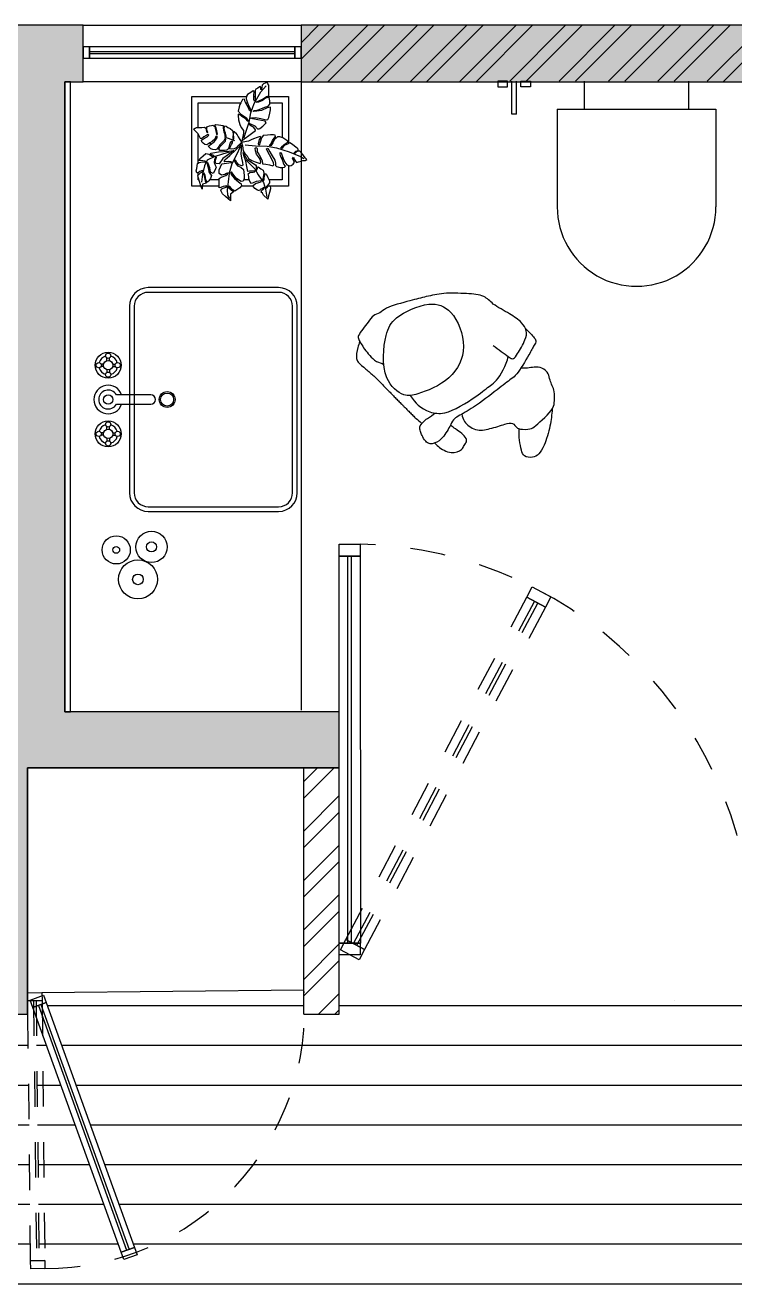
# Model space of a CAD drawing. Header units: metres. Extents: x 113 to 8702, y -1158 to 1243.
# Drawn here: x 5914.208 to 5916.215, y -731.602 to -728.037 of the extents above; entities that cross this region are included whole.
import ezdxf

# ---------------------------------------------------------------- set-up
doc = ezdxf.new("R2010")
doc.units = ezdxf.units.M
doc.header["$MEASUREMENT"] = 0
doc.linetypes.add('HIDDEN', pattern=[0.375, 0.25, -0.125])
for name, color, linetype in [('Ceco.NET 17', 7, 'Continuous'), ('PINK', 6, 'Continuous'), ('YELLOW', 2, 'Continuous')]:
    doc.layers.add(name, color=color, linetype=linetype)
pattern_1 = [(45, (0.55346, 22.75361), (-0.0698827234, 0.0698827234), []), (45, (0.60005, 22.75361), (-0.0698827234, 0.0698827234), [])]
pattern_2 = [(0, (0.55346, 22.75361), (3e-17, 0.1122875), [])]

# ---------------------------------------------------------------- blocks, each defined once
blk = doc.blocks.new('jef')
at = {"layer": 'PINK', "color": 250, "linetype": 'HIDDEN', "ltscale": 0.1}
for p, q in [((5868.94, -807.67), (5907.66, -821.77)), ((5869.08, -807.29), (5907.8, -821.4))]:
    blk.add_line(p, q, dxfattribs=at)
for points in [[(5868.63, -808.54), (5867.45, -808.11), (5868.22, -806), (5869.4, -806.42)], [(5868.63, -808.54), (5869.4, -806.42), (5908.11, -820.53), (5907.34, -822.64)], [(5908.52, -823.07), (5907.34, -822.64), (5908.11, -820.53), (5909.29, -820.96)]]:
    blk.add_lwpolyline(points, close=True, dxfattribs=at)
blk = doc.blocks.new('edwe')
at = {"layer": 'Ceco.NET 17', "color": 8}
blk.add_line((251.0188, 4.0864), (250.9748, 4.1036), dxfattribs=at)
for points in [[(251.1644, 4.3498), (251.1549, 4.346), (251.1485, 4.3422), (251.1422, 4.3365), (251.1409, 4.3276), (251.1396, 4.3162), (251.1358, 4.3168), (251.1358, 4.3263), (251.1333, 4.3308), (251.1295, 4.3295), (251.1219, 4.3232), (251.1142, 4.3187), (251.1104, 4.3124), (251.1104, 4.2978), (251.1104, 4.2787), (251.1104, 4.2679), (251.1072, 4.2654), (251.1053, 4.2711), (251.1043, 4.2898), (251.1058, 4.309), (251.1014, 4.3116), (251.0914, 4.3041), (251.0837, 4.2997), (251.0768, 4.2946), (251.0717, 4.2876), (251.0704, 4.2756), (251.0761, 4.2571), (251.0825, 4.2419), (251.0907, 4.226), (251.0901, 4.2197), (251.0857, 4.2229), (251.0818, 4.2318), (251.0749, 4.2451), (251.0653, 4.2622), (251.0633, 4.2744), (251.0538, 4.2724), (251.0456, 4.2571), (251.0419, 4.2501), (251.0393, 4.24), (251.0339, 4.22), (251.0465, 4.2059), (251.0583, 4.1994), (251.0729, 4.1886), (251.078, 4.1797), (251.0799, 4.1734), (251.0755, 4.1765), (251.0691, 4.1854), (251.0558, 4.1937), (251.0412, 4.2038), (251.0342, 4.2064), (251.0336, 4.2006), (251.0361, 4.181), (251.0412, 4.1607), (251.0475, 4.1461), (251.0577, 4.1327), (251.0577, 4.1219), (251.0507, 4.0857), (251.066, 4.0997), (251.0825, 4.1105), (251.1125, 4.1335), (251.1125, 4.136), (251.1052, 4.1464), (251.0863, 4.1568), (251.0825, 4.1657), (251.0895, 4.1626), (251.109, 4.1547), (251.1207, 4.1411), (251.1283, 4.1405), (251.1293, 4.1402), (251.132, 4.1422), (251.1447, 4.153), (251.1543, 4.1613), (251.1593, 4.1683), (251.1549, 4.1753), (251.1396, 4.1778), (251.1225, 4.1816), (251.1009, 4.186), (251.0914, 4.1892), (251.0952, 4.1905), (251.1123, 4.1911), (251.1358, 4.1867), (251.1593, 4.1816), (251.1676, 4.1822), (251.1727, 4.1918), (251.1759, 4.2114), (251.179, 4.226), (251.179, 4.2381), (251.1651, 4.2349), (251.1396, 4.2235), (251.118, 4.2203), (251.1034, 4.2184), (251.1041, 4.2235), (251.12, 4.2248), (251.1358, 4.2299), (251.1536, 4.2381), (251.1695, 4.2432), (251.1765, 4.2514), (251.1759, 4.266), (251.174, 4.2819), (251.1574, 4.2781), (251.1435, 4.2686), (251.1257, 4.2603), (251.1149, 4.2603), (251.1269, 4.266), (251.146, 4.2749), (251.1612, 4.2864), (251.1714, 4.2895), (251.1714, 4.3092), (251.1714, 4.3257), (251.1714, 4.3365), (251.1682, 4.3422)], [(250.8346, 4.1395), (250.8408, 4.144), (250.8467, 4.1463), (250.8581, 4.1467), (250.8719, 4.1471), (250.8829, 4.1479), (250.8889, 4.144), (250.8908, 4.1357), (250.8936, 4.1259), (250.8975, 4.1251), (250.8948, 4.1322), (250.8932, 4.1416), (250.894, 4.1495), (250.8975, 4.1518), (250.9062, 4.1538), (250.9144, 4.1562), (250.9211, 4.157), (250.9298, 4.1511), (250.9329, 4.1369), (250.9353, 4.1251), (250.9373, 4.1153), (250.942, 4.1168), (250.9392, 4.1318), (250.9349, 4.1459), (250.9318, 4.1546), (250.9306, 4.1593), (250.9329, 4.1605), (250.9455, 4.1593), (250.9562, 4.1577), (250.9664, 4.1562), (250.9676, 4.1436), (250.9703, 4.1278), (250.9743, 4.1149), (250.9751, 4.1074), (250.9786, 4.1038), (250.9802, 4.1086), (250.977, 4.1219), (250.9727, 4.1337), (250.9715, 4.1448), (250.9747, 4.155), (250.9802, 4.1522), (250.9877, 4.1467), (250.9983, 4.142), (251.0093, 4.1337), (251.0113, 4.1188), (251.0097, 4.1015), (251.0121, 4.0913), (251.0148, 4.0956), (251.0148, 4.1038), (251.0141, 4.116), (251.0144, 4.1227), (251.0133, 4.1282), (251.0168, 4.1282), (251.0223, 4.1231), (251.0302, 4.1137), (251.0349, 4.1046), (251.0424, 4.0936), (251.0491, 4.0814), (251.042, 4.0708), (251.0322, 4.0625), (251.0255, 4.0551), (251.0168, 4.0511), (251.0042, 4.0492), (250.9959, 4.0519), (250.9983, 4.0594), (251.005, 4.0708), (251.0093, 4.0783), (251.0097, 4.0838), (251.0022, 4.0838), (250.9975, 4.0759), (250.992, 4.0566), (250.9881, 4.0484), (250.9833, 4.0448), (250.9731, 4.0436), (250.9609, 4.0436), (250.9526, 4.0444), (250.9475, 4.0511), (250.9538, 4.0614), (250.9676, 4.0751), (250.977, 4.0857), (250.979, 4.0948), (250.9759, 4.0983), (250.97, 4.0877), (250.9609, 4.0779), (250.9515, 4.0692), (250.9444, 4.0578), (250.9389, 4.0492), (250.9322, 4.0472), (250.9207, 4.048), (250.9121, 4.0507), (250.8991, 4.0625), (250.9093, 4.0688), (250.9274, 4.0846), (250.9357, 4.0944), (250.9396, 4.1011), (250.9404, 4.1074), (250.9345, 4.1058), (250.9294, 4.0952), (250.9176, 4.0834), (250.9066, 4.0775), (250.8944, 4.0692), (250.8845, 4.0712), (250.8766, 4.0771), (250.8715, 4.0826), (250.8691, 4.0904), (250.8826, 4.0987), (250.8948, 4.1054), (250.9022, 4.1121), (250.8983, 4.1153), (250.8896, 4.1094), (250.881, 4.1046), (250.8692, 4.0956), (250.8648, 4.0972), (250.8621, 4.1031), (250.8554, 4.118), (250.8459, 4.1275), (250.8373, 4.1365)], [(251.3429, 4.0034), (251.3371, 4.0097), (251.3307, 4.0167), (251.3247, 4.0253), (251.3172, 4.0344), (251.3118, 4.0414), (251.3037, 4.0409), (251.2956, 4.0377), (251.2876, 4.029), (251.2859, 4.0333), (251.2924, 4.0409), (251.3037, 4.0441), (251.3037, 4.0495), (251.2989, 4.0549), (251.2876, 4.0635), (251.2779, 4.071), (251.2665, 4.078), (251.2552, 4.0726), (251.2445, 4.0673), (251.2369, 4.0597), (251.2305, 4.0522), (251.2251, 4.0543), (251.2326, 4.0635), (251.2402, 4.0705), (251.2493, 4.0764), (251.2552, 4.0796), (251.259, 4.084), (251.252, 4.0888), (251.2348, 4.1001), (251.2218, 4.1044), (251.2105, 4.1055), (251.196, 4.092), (251.19, 4.0775), (251.1809, 4.0646), (251.1733, 4.0657), (251.183, 4.0748), (251.1879, 4.0888), (251.1954, 4.099), (251.2014, 4.1066), (251.2003, 4.112), (251.1922, 4.1146), (251.1798, 4.1146), (251.1653, 4.1125), (251.1464, 4.1103), (251.1394, 4.1001), (251.1324, 4.0818), (251.1286, 4.0662), (251.1249, 4.0743), (251.1308, 4.0926), (251.134, 4.0996), (251.1356, 4.1033), (251.1329, 4.106), (251.12, 4.1023), (251.1028, 4.0958), (251.0931, 4.092), (251.0807, 4.0861), (251.0715, 4.0834), (251.0494, 4.0802), (251.0532, 4.064), (251.0575, 4.0425), (251.0645, 4.0301), (251.0742, 4.0193), (251.0807, 4.0075), (251.0952, 3.9994), (251.1108, 3.9935), (251.1335, 3.986), (251.1362, 3.9908), (251.1335, 4.0043), (251.1249, 4.0156), (251.1162, 4.028), (251.1114, 4.0425), (251.1108, 4.0543), (251.1146, 4.0565), (251.1189, 4.0533), (251.1189, 4.0377), (251.1286, 4.0237), (251.1351, 4.0145), (251.1421, 3.9973), (251.1432, 3.9844), (251.1588, 3.9817), (251.1744, 3.979), (251.19, 3.9752), (251.1944, 3.98), (251.1933, 3.9887), (251.183, 4.0107), (251.175, 4.0237), (251.1685, 4.0344), (251.1615, 4.0511), (251.1669, 4.0549), (251.1766, 4.0377), (251.1863, 4.0193), (251.1992, 4.0005), (251.2019, 3.987), (251.2014, 3.9763), (251.2067, 3.9714), (251.2234, 3.9682), (251.231, 3.9671), (251.2428, 3.9687), (251.2461, 3.973), (251.2396, 3.9822), (251.2348, 3.9973), (251.2251, 4.0156), (251.2224, 4.0274), (251.2224, 4.0344), (251.2267, 4.0339), (251.2305, 4.0237), (251.2369, 4.008), (251.2439, 3.9908), (251.2531, 3.9795), (251.266, 3.9747), (251.2725, 3.9768), (251.2816, 3.9827), (251.287, 3.9919), (251.2789, 4.008), (251.2827, 4.0145), (251.2859, 4.0048), (251.2919, 3.9957), (251.2962, 3.9897), (251.3048, 3.9935), (251.3167, 3.9962), (251.3242, 3.9994), (251.335, 3.9989)], [(250.8732, 3.8696), (250.8674, 3.8859), (250.8624, 3.9008), (250.855, 3.9237), (250.8532, 3.9317), (250.8655, 3.9441), (250.8742, 3.9485), (250.8761, 3.9534), (250.8705, 3.9528), (250.8618, 3.9491), (250.855, 3.9429), (250.8488, 3.9429), (250.8457, 3.9528), (250.8488, 3.9633), (250.8525, 3.9856), (250.8593, 3.9899), (250.8736, 3.9924), (250.886, 3.9912), (250.8897, 3.9936), (250.8841, 3.9955), (250.8674, 3.9986), (250.8575, 3.9986), (250.8593, 4.0035), (250.8668, 4.0103), (250.8779, 4.0196), (250.8891, 4.0301), (250.9039, 4.0277), (250.9169, 4.019), (250.9269, 4.0178), (250.9213, 4.0221), (250.912, 4.0264), (250.912, 4.032), (250.92, 4.0339), (250.9467, 4.0376), (250.9919, 4.0413), (251.0148, 4.0431), (250.9913, 4.0264), (250.9652, 4.0079), (250.9485, 3.9843), (250.9343, 3.985), (250.9312, 3.9961), (250.9368, 4.0134), (250.9343, 4.0153), (250.9275, 4.0035), (250.9262, 3.9893), (250.9318, 3.9782), (250.9349, 3.9683), (250.9299, 3.9546), (250.9219, 3.941), (250.9101, 3.9472), (250.907, 3.9658), (250.8996, 3.985), (250.8934, 3.9893), (250.8971, 3.9763), (250.9015, 3.9621), (250.9027, 3.9485), (250.9089, 3.9385), (250.9151, 3.9311), (250.9095, 3.9187), (250.9021, 3.9076), (250.8971, 3.9014), (250.8897, 3.9119), (250.8866, 3.9336), (250.881, 3.9441), (250.8798, 3.9361), (250.8841, 3.9157), (250.8866, 3.9064), (250.8922, 3.8977), (250.8804, 3.8946), (250.8748, 3.8928)], [(251.0575, 4.034), (251.0728, 4.0051), (251.0865, 3.996), (251.1118, 3.9793), (251.1159, 3.9727), (251.1154, 3.9671), (251.1134, 3.9579), (251.1169, 3.9544), (251.1205, 3.9651), (251.124, 3.9711), (251.1301, 3.9666), (251.1367, 3.961), (251.1469, 3.9549), (251.1494, 3.9422), (251.1474, 3.9311), (251.1443, 3.9174), (251.1464, 3.9072), (251.1514, 3.9123), (251.1509, 3.9209), (251.1535, 3.9346), (251.1565, 3.9412), (251.1611, 3.9366), (251.1677, 3.9224), (251.1753, 3.9077), (251.1748, 3.8981), (251.1657, 3.8874), (251.1565, 3.8758), (251.1631, 3.8763), (251.1687, 3.8844), (251.1778, 3.8864), (251.1788, 3.8722), (251.1748, 3.856), (251.1707, 3.8408), (251.1677, 3.8261), (251.1484, 3.8428), (251.1433, 3.853), (251.1377, 3.8575), (251.1403, 3.8661), (251.1489, 3.8717), (251.1509, 3.8783), (251.1433, 3.8737), (251.1337, 3.8682), (251.1306, 3.8626), (251.121, 3.8661), (251.1098, 3.8732), (251.1007, 3.8854), (251.1124, 3.8961), (251.1276, 3.9001), (251.1382, 3.9032), (251.1377, 3.9082), (251.1271, 3.9062), (251.1144, 3.9042), (251.1022, 3.8981), (251.0946, 3.8961), (251.087, 3.9047), (251.0829, 3.9184), (251.0829, 3.9275), (251.0789, 3.9392), (251.086, 3.9458), (251.1017, 3.9468), (251.1093, 3.9483), (251.1088, 3.9524), (251.1017, 3.9508), (251.0855, 3.9503), (251.0783, 3.9488), (251.0738, 3.9722), (251.0687, 3.996), (251.0601, 4.0208)]]:
    blk.add_lwpolyline(points, close=True, dxfattribs=at)
for points in [[(251.0602, 4.0984), (251.0837, 4.1702), (251.0907, 4.2133), (251.106, 4.254), (251.1358, 4.3067), (251.16, 4.3333)], [(250.9104, 4.0698), (250.9104, 4.0795)], [(251.2005, 4.1055), (251.2005, 4.0962)], [(250.9944, 4.0363), (250.964, 4.027), (250.9262, 4.0153), (250.8953, 4.0004), (250.8829, 3.9744), (250.8742, 3.9373), (250.8705, 3.902)], [(251.0482, 4.0685), (251.0476, 4.0481), (251.047, 4.0289), (251.0489, 4.0097), (251.0532, 3.9899), (251.0557, 3.9775), (251.0507, 3.9751), (251.0377, 3.98), (251.029, 3.9893), (251.0228, 4.0004), (251.0173, 3.9967), (251.0222, 3.9874), (251.0309, 3.9751), (251.0464, 3.9689), (251.0588, 3.959), (251.06, 3.9454), (251.0619, 3.9311), (251.0612, 3.9181), (251.0569, 3.9064), (251.0482, 3.9051), (251.0272, 3.9187), (251.0154, 3.9336), (251.0049, 3.9478), (251.0005, 3.9423), (251.0074, 3.9305), (251.0179, 3.9181), (251.0365, 3.9039), (251.0482, 3.8946), (251.0495, 3.8853), (251.0414, 3.876), (251.0334, 3.8699), (251.0197, 3.8612), (251.0074, 3.8692), (250.9975, 3.8822), (250.9894, 3.8835), (250.9925, 3.8767), (251.0036, 3.8674), (251.0136, 3.86), (251.0123, 3.8562), (251.0005, 3.8482), (250.9993, 3.8327), (250.9993, 3.8185), (250.9888, 3.8271), (250.977, 3.8371), (250.9634, 3.85), (250.9566, 3.8637), (250.9597, 3.8723), (250.9764, 3.8773), (250.9857, 3.881), (250.982, 3.8859), (250.9677, 3.8816), (250.9572, 3.8785), (250.9498, 3.876), (250.9498, 3.8915), (250.9491, 3.9064), (250.9498, 3.9187), (250.9578, 3.9243), (250.9789, 3.9311), (250.9869, 3.9373), (250.99, 3.9441), (250.9826, 3.941), (250.9739, 3.9355), (250.9597, 3.933), (250.9491, 3.941), (250.9498, 3.9577), (250.9547, 3.9701), (250.9615, 3.9837), (250.9714, 3.985), (250.9925, 3.9887), (251.0061, 3.9899), (251.0018, 3.993), (250.99, 3.9942), (250.9739, 3.993), (250.9708, 3.9961), (250.9752, 4.0017), (250.9857, 4.011), (250.9975, 4.0215), (251.0482, 4.0685)], [(251.0433, 4.0598), (251.0266, 4.0246), (251.0061, 3.9837), (250.9944, 3.9423), (250.9888, 3.9033), (250.9844, 3.8668), (250.9869, 3.8439), (250.995, 3.8278)], [(251.0651, 4.0694), (251.1125, 4.064), (251.1642, 4.0624), (251.2067, 4.0554), (251.2639, 4.0382), (251.3134, 4.0172), (251.3285, 4.0075)], [(251.0702, 4.0011), (251.1093, 3.962), (251.124, 3.9351), (251.1479, 3.9006), (251.157, 3.8702), (251.1636, 3.8352)], [(250.9104, 3.9367), (250.9104, 3.9471)], [(251.1531, 3.9327), (251.1477, 3.9327)]]:
    blk.add_lwpolyline(points, dxfattribs=at)
blk.add_arc((251.0472, 4.072), 0.1256, 207.3985, 208.1983, dxfattribs=at)
blk = doc.blocks.new('erf')
at = {"color": 1, "linetype": 'ByBlock'}
for points in [[(56075.2659, -20960.9389), (56075.1427, -20960.9389), (56075.1427, -20960.5375), (56075.3876, -20960.5375)], [(56075.1711, -20960.6763), (56075.1711, -20960.566), (56075.3616, -20960.566)], [(56075.3844, -20960.566), (56075.3923, -20960.566)], [(56075.4207, -20960.5375), (56075.4265, -20960.5375)], [(56075.4761, -20960.5375), (56075.5759, -20960.5375), (56075.5759, -20960.7482)], [(56075.4924, -20960.566), (56075.5474, -20960.566), (56075.5474, -20960.7217)], [(56075.1711, -20960.8358), (56075.1711, -20960.7046)], [(56075.5474, -20960.7611), (56075.5474, -20960.7698)], [(56075.5474, -20960.8013), (56075.5474, -20960.8191)], [(56075.5759, -20960.846), (56075.5759, -20960.9389), (56075.4791, -20960.9389)], [(56075.5474, -20960.8558), (56075.5474, -20960.9104), (56075.4889, -20960.9104)], [(56075.1711, -20960.8894), (56075.1711, -20960.8801)], [(56075.1747, -20960.9104), (56075.1711, -20960.9104), (56075.1711, -20960.8993)], [(56075.2057, -20960.9104), (56075.2011, -20960.9104)], [(56075.2656, -20960.9104), (56075.2215, -20960.9104)], [(56075.3529, -20960.9104), (56075.3413, -20960.9104)], [(56075.4008, -20960.9104), (56075.3753, -20960.9104)], [(56075.4678, -20960.9104), (56075.4614, -20960.9104)], [(56075.2995, -20960.9389), (56075.2919, -20960.9389)], [(56075.4178, -20960.9389), (56075.3645, -20960.9389)]]:
    blk.add_lwpolyline(points, dxfattribs=at)
at = {"color": 6}
blk.add_blockref('edwe', (55824.3161, -20964.823), dxfattribs=at)
blk = doc.blocks.new('JNEDD')
at = {"layer": 'PINK', "color": 1}
for p, q in [((5914.5724, -753.8801), (5915.6541, -754.1878)), ((5914.5754, -753.8696), (5915.6571, -754.1773))]:
    blk.add_line(p, q, dxfattribs=at)
for points in [[(5914.5655, -753.9043), (5914.5327, -753.895), (5914.5495, -753.836), (5914.5823, -753.8453)], [(5914.5655, -753.9044), (5914.5823, -753.8453), (5915.664, -754.153), (5915.6472, -754.2121)], [(5915.68, -754.2214), (5915.6472, -754.2121), (5915.664, -754.153), (5915.6968, -754.1624)]]:
    blk.add_lwpolyline(points, close=True, dxfattribs=at)
blk = doc.blocks.new('DSW')
at = {"color": 41}
for points, knots in [([(4789.1223, 1318.9099), (4789.1362, 1318.8992), (4789.1643, 1318.8803), (4789.1735, 1318.872), (4789.1818, 1318.8724), (4789.193, 1318.888), (4789.2144, 1318.9249), (4789.2196, 1318.9521), (4789.2033, 1318.9765), (4789.1692, 1319.001), (4789.1212, 1319.0244), (4789.0982, 1319.0537), (4789.0456, 1319.0567), (4788.9837, 1319.0595), (4788.9325, 1319.048), (4788.8891, 1319.0367), (4788.8194, 1319.0187), (4788.8034, 1319.0017), (4788.7817, 1318.9951), (4788.7703, 1318.9765), (4788.7391, 1318.939), (4788.7413, 1318.9262), (4788.7582, 1318.8995), (4788.7777, 1318.8751), (4788.7927, 1318.8645)], [0, 0, 0, 0, 1.09222, 1.598552, 1.966025, 2.601987, 3.599355, 4.36973, 5.139446, 6.123283, 7.220612, 8.106112, 9.163091, 10.366624, 11.436996, 12.477462, 13.734542, 14.454052, 15.116596, 15.842674, 16.871819, 17.372253, 18.221862, 19.166064, 19.166064, 19.166064, 19.166064]), ([(4788.8701, 1318.7707), (4788.8831, 1318.7666), (4788.9135, 1318.7725), (4789.0064, 1318.8097), (4789.0545, 1318.9043), (4789.0107, 1319.0121), (4788.941, 1319.0379), (4788.8421, 1318.9918), (4788.8145, 1318.9407), (4788.8044, 1318.816), (4788.8526, 1318.7762), (4788.8701, 1318.7707)], [0, 0, 0, 0, 0.895364, 2.384634, 3.841937, 5.333677, 6.526854, 7.985893, 9.112236, 10.746097, 11.952672, 11.952672, 11.952672, 11.952672]), ([(4789.2148, 1318.9566), (4789.223, 1318.9506), (4789.2357, 1318.9354), (4789.2455, 1318.9232), (4789.2377, 1318.9087), (4789.2237, 1318.8837), (4789.1905, 1318.8272), (4789.1735, 1318.8157), (4789.1315, 1318.7831), (4789.0702, 1318.7358), (4789.0249, 1318.7114), (4789.0087, 1318.7008), (4788.9999, 1318.6804), (4788.9787, 1318.6435), (4788.9535, 1318.6319), (4788.9416, 1318.6321), (4788.9305, 1318.6384), (4788.9207, 1318.6556), (4788.9173, 1318.6668), (4788.9123, 1318.6802), (4788.9245, 1318.6942), (4788.9366, 1318.7042), (4788.9517, 1318.7145), (4788.9596, 1318.7189)], [0, 0, 0, 0, 0.812405, 1.355702, 1.888944, 2.706315, 3.88119, 4.552206, 5.594377, 6.929198, 7.971493, 8.580477, 9.259763, 10.222527, 10.973898, 11.455696, 11.964406, 12.608933, 13.125484, 13.645671, 14.24179, 14.839024, 15.605529, 15.605529, 15.605529, 15.605529]), ([(4788.7453, 1318.9208), (4788.743, 1318.9154), (4788.7373, 1318.8988), (4788.734, 1318.8732), (4788.7406, 1318.8619), (4788.7607, 1318.8449), (4788.7776, 1318.8304), (4788.7853, 1318.8239)], [-3.505766, -3.505766, -3.505766, -3.505766, -3.092127, -2.275144, -1.772686, -0.979779, -0.32096, -0.32096, -0.32096, -0.32096]), ([(4788.9432, 1318.7221), (4788.957, 1318.7192), (4788.9877, 1318.7111), (4789.0739, 1318.7636), (4789.1138, 1318.7973), (4789.134, 1318.8094), (4789.1605, 1318.8545), (4789.165, 1318.879)], [0.616704, 0.616704, 0.616704, 0.616704, 1.563544, 3.026201, 4.080917, 4.783797, 6.05478, 6.05478, 6.05478, 6.05478]), ([(4789.0337, 1318.716), (4789.035, 1318.7087), (4789.0389, 1318.6934), (4789.0727, 1318.666), (4789.1133, 1318.6742), (4789.1543, 1318.6868), (4789.1784, 1318.6942), (4789.1892, 1318.6765), (4789.1992, 1318.6726), (4789.2292, 1318.6725), (4789.2425, 1318.683), (4789.2961, 1318.7303), (4789.2951, 1318.7529), (4789.2986, 1318.7804), (4789.2817, 1318.811), (4789.2807, 1318.8305), (4789.2615, 1318.8495), (4789.2386, 1318.8492), (4789.2196, 1318.8458), (4789.207, 1318.8457), (4789.2007, 1318.8459)], [0, 0, 0, 0, 0.693744, 1.606476, 2.541622, 3.520742, 4.205383, 4.80794, 5.292258, 6.055211, 6.702119, 7.90818, 8.59503, 9.34878, 10.203443, 10.847881, 11.566677, 12.255881, 12.902222, 13.537267, 13.537267, 13.537267, 13.537267]), ([(4789.2895, 1318.7305), (4789.2885, 1318.7143), (4789.2846, 1318.683), (4789.269, 1318.6288), (4789.2533, 1318.6024), (4789.2347, 1318.5917), (4789.2086, 1318.595), (4789.2017, 1318.6146), (4789.1965, 1318.6425), (4789.1956, 1318.6635), (4789.196, 1318.6743)], [0, 0, 0, 0, 1.024789, 2.125549, 2.923749, 3.58024, 4.279006, 4.908585, 5.693446, 6.526771, 6.526771, 6.526771, 6.526771]), ([(4788.9573, 1318.6343), (4788.9603, 1318.6306), (4788.9692, 1318.622), (4789.0025, 1318.6009), (4789.0349, 1318.6135), (4789.0394, 1318.6274), (4789.0489, 1318.6376), (4789.046, 1318.6537), (4789.0154, 1318.6744), (4789.0046, 1318.6822), (4789.0013, 1318.6845)], [2.039187, 2.039187, 2.039187, 2.039187, 2.495122, 3.427547, 4.236922, 4.778627, 5.296303, 5.837766, 6.772172, 7.189918, 7.189918, 7.189918, 7.189918])]:
    blk.add_open_spline(points, degree=3, knots=knots, dxfattribs=at)
for points, degree in [([(4788.7927, 1318.8645), (4788.7998, 1318.8629), (4788.8067, 1318.8599), (4788.8133, 1318.8559)], 3), ([(4788.7853, 1318.8239), (4788.8588, 1318.7487), (4788.9044, 1318.7033)], 2), ([(4788.8873, 1318.7686), (4788.9028, 1318.7467), (4788.9159, 1318.7333), (4788.9432, 1318.7221)], 3), ([(4788.9044, 1318.7033), (4788.9101, 1318.699), (4788.9146, 1318.6964), (4788.9206, 1318.6894)], 3)]:
    blk.add_open_spline(points, degree=degree, dxfattribs=at)

msp = doc.modelspace()

# ---------------------------------------------------------------- hatches: boundary and pattern name
at = {"layer": 'YELLOW'}
h = msp.add_hatch(color=97, dxfattribs=at)
h.dxf.hatch_style = 1
h.paths.add_polyline_path([(5915.0962, -729.9775), (5914.3196, -729.9775), (5914.3196, -728.1968), (5914.3723, -728.1968), (5914.3723, -728.0366), (5913.0546, -728.0366), (5913.0546, -728.1947), (5914.1615, -728.1947), (5914.1615, -730.832), (5914.2142, -730.832), (5914.2142, -730.1356), (5915.0962, -730.1356)])
h = msp.add_hatch(dxfattribs=at)
h.set_pattern_fill('ANSI32', color=36, scale=0.263544)
h.set_pattern_definition(pattern_1)
h.paths.add_polyline_path([(5918.7745, -728.0366), (5917.8347, -728.0366), (5914.9881, -728.0366), (5914.9881, -728.0978), (5914.9881, -728.0978), (5914.9881, -728.1295), (5914.9881, -728.1968), (5915.545, -728.1968), (5915.545, -728.1947), (5915.5724, -728.1947), (5915.6098, -728.1948), (5915.6098, -728.1947), (5915.6372, -728.1947), (5917.8347, -728.1968), (5917.8347, -729.9775), (5916.47, -729.9775), (5916.47, -730.1356), (5917.9928, -730.1356), (5917.9928, -728.1947), (5918.7745, -728.1947)])
h = msp.add_hatch(color=97, dxfattribs=at)
h.dxf.hatch_style = 1
h.paths.add_polyline_path([(5916.4017, -730.1356), (5917.9928, -730.1356), (5917.9928, -728.1947), (5918.7745, -728.1947), (5918.7745, -728.0366), (5917.8347, -728.0366), (5914.9881, -728.0366), (5914.9881, -728.1968), (5917.8347, -728.1968), (5917.8347, -729.9775), (5916.47, -729.9775), (5916.2608, -729.9775), (5916.2608, -730.7255), (5916.4017, -730.7255)])
h = msp.add_hatch(dxfattribs=at)
h.set_pattern_fill('ANSI32', color=36, scale=0.263544)
h.set_pattern_definition(pattern_1)
h.paths.add_polyline_path([(5915.0962, -730.1356), (5914.9962, -730.1356), (5914.9962, -730.7629, -0.023657), (5914.9983, -730.832), (5915.0962, -730.832)])
h = msp.add_hatch(dxfattribs=at)
h.set_pattern_fill('ANSI31', color=15, scale=0.8983, angle=315)
h.set_pattern_definition(pattern_2)
h.paths.add_polyline_path([(5917.9535, -730.8652), (5917.9535, -730.7935), (5917.9535, -730.7255), (5916.4017, -730.7255), (5916.2608, -730.7255), (5915.0962, -730.7256), (5915.0962, -730.832), (5914.9983, -730.832, -0.308953), (5914.5221, -731.5053), (5914.5246, -731.5122), (5914.4868, -731.5258), (5914.4841, -731.5182, -0.076681), (5914.2636, -731.551), (5914.2234, -731.5515), (5914.2232, -731.5292), (5914.2155, -730.832), (5914.1615, -730.832), (5914.1615, -732.0261), (5914.3196, -732.0261), (5914.3723, -732.0261), (5916.0039, -732.0261), (5916.8598, -732.0261, -0.003356), (5916.8596, -732.0108), (5916.851, -732.0106), (5916.852, -731.9486), (5916.861, -731.9488, -0.388327)])
h = msp.add_hatch(dxfattribs=at)
h.set_pattern_fill('ANSI31', color=15, scale=0.8983, angle=315)
h.set_pattern_definition(pattern_2)
h.paths.add_polyline_path([(5914.9983, -730.832), (5914.9962, -730.832), (5914.9962, -730.7629), (5914.255, -730.7711), (5914.2551, -730.7802), (5914.2601, -730.7784), (5914.2676, -730.7994), (5914.517, -731.4912), (5914.4792, -731.5049), (5914.2393, -730.8392), (5914.2468, -731.5289), (5914.2633, -731.5287), (5914.2636, -731.551, 0.410955)])

# ---------------------------------------------------------------- linework, layer by layer
at = {"layer": 'PINK', "color": 250}
for p, q in [((5914.3723, -728.1968), (5914.3723, -728.0366)), ((5914.9881, -728.0366), (5914.9881, -728.1968)), ((5914.3364, -728.1968), (5914.3196, -728.1968)), ((5914.3196, -728.1968), (5914.3196, -729.9775)), ((5914.4297, -728.9942), (5914.4225, -728.9942)), ((5914.4298, -729.0009), (5914.4225, -729.0009)), ((5914.4392, -728.9847), (5914.4392, -728.9775)), ((5914.4459, -728.9847), (5914.4459, -728.9775)), ((5914.4554, -728.9942), (5914.4627, -728.9942)), ((5914.4555, -729.0009), (5914.4627, -729.0009)), ((5914.4392, -729.0105), (5914.4392, -729.0176)), ((5914.4459, -729.0104), (5914.4459, -729.0176)), ((5914.4392, -729.1789), (5914.4392, -729.1716)), ((5914.4459, -729.1788), (5914.4459, -729.1716)), ((5914.4297, -729.1883), (5914.4225, -729.1883)), ((5914.4298, -729.195), (5914.4225, -729.195)), ((5914.4392, -729.2046), (5914.4392, -729.2118)), ((5914.4459, -729.2045), (5914.4459, -729.2118)), ((5914.4554, -729.1883), (5914.4627, -729.1883)), ((5914.4555, -729.195), (5914.4627, -729.195)), ((5914.3196, -729.9775), (5914.3364, -729.9775)), ((5915.0962, -730.1356), (5914.2142, -730.1356)), ((5914.2142, -730.1356), (5914.2142, -730.832)), ((5916.045, -730.7935), (5916.045, -730.7935))]:
    msp.add_line(p, q, dxfattribs=at)
at = {"layer": 'PINK', "color": 1}
for p, q in [((5914.3723, -728.0366), (5914.9881, -728.0366)), ((5914.3364, -729.9775), (5914.3364, -728.1968)), ((5914.9881, -728.1968), (5914.3723, -728.1968)), ((5914.9881, -728.1968), (5914.9881, -729.9727)), ((5915.5724, -728.1947), (5915.545, -728.1947)), ((5915.545, -728.1947), (5915.545, -728.2107)), ((5915.545, -728.2107), (5915.5724, -728.2107)), ((5915.5724, -728.2107), (5915.5724, -728.1947)), ((5915.5845, -728.2881), (5915.5845, -728.1947)), ((5915.5977, -728.2881), (5915.5977, -728.1947)), ((5915.6098, -728.1947), (5915.6372, -728.1947)), ((5915.6098, -728.2107), (5915.6098, -728.1947)), ((5915.6372, -728.2107), (5915.6098, -728.2107)), ((5915.6372, -728.1947), (5915.6372, -728.2107)), ((5915.7897, -728.2738), (5915.7897, -728.1947)), ((5916.0847, -728.2738), (5916.0847, -728.1947)), ((5915.5977, -728.2881), (5915.5845, -728.2881)), ((5915.7127, -728.2738), (5915.7127, -728.55)), ((5915.7127, -728.2738), (5916.1617, -728.2738)), ((5916.1617, -728.2738), (5916.1617, -728.55)), ((5914.9247, -728.7784), (5914.5557, -728.7784)), ((5914.9247, -728.7916), (5914.5557, -728.7916)), ((5914.503, -728.8311), (5914.503, -729.3582)), ((5914.5162, -728.8311), (5914.5162, -729.3582)), ((5914.9642, -729.3582), (5914.9642, -728.8311)), ((5914.9774, -729.3582), (5914.9774, -728.8311)), ((5914.5631, -729.0812), (5914.4657, -729.0812)), ((5914.4657, -729.108), (5914.5631, -729.108)), ((5914.5557, -729.3977), (5914.9247, -729.3977)), ((5914.5557, -729.4109), (5914.9247, -729.4109))]:
    msp.add_line(p, q, dxfattribs=at)
at = {"layer": 'PINK', "color": 3}
for p, q in [((5914.3899, -728.1108), (5914.9705, -728.1108)), ((5914.3899, -728.1165), (5914.9705, -728.1165))]:
    msp.add_line(p, q, dxfattribs=at)
at = {"layer": 'PINK', "color": 250, "linetype": 'HIDDEN', "ltscale": 0.1}
for p, q in [((5915.1369, -730.6323), (5915.6483, -729.6652)), ((5915.1462, -730.6372), (5915.6577, -729.6702))]:
    msp.add_line(p, q, dxfattribs=at)
at = {"layer": 'PINK', "color": 6}
for p, q in [((5914.9962, -730.832), (5914.9962, -730.1356)), ((5915.0962, -730.832), (5915.0962, -730.1356))]:
    msp.add_line(p, q, dxfattribs=at)
at = {"layer": 'PINK', "color": 1, "ltscale": 0.1}
for p, q in [((5914.2454, -730.8074), (5914.4948, -731.4993)), ((5914.2521, -730.805), (5914.5015, -731.4968))]:
    msp.add_line(p, q, dxfattribs=at)
at = {"layer": 'PINK', "color": 6}
msp.add_lwpolyline([(5913.0546, -728.0366), (5913.0546, -728.1947), (5914.1615, -728.1947), (5914.1615, -730.832), (5914.2142, -730.832), (5914.2142, -730.1356), (5915.0962, -730.1356), (5915.0962, -729.9775), (5914.3196, -729.9775), (5914.3196, -728.1968), (5914.3723, -728.1968), (5914.3723, -728.0366)], close=True, dxfattribs=at)
msp.add_lwpolyline([(5917.9928, -730.1356), (5916.4017, -730.1356), (5917.9928, -730.1356), (5917.9928, -728.1947), (5918.7745, -728.1947), (5918.7745, -728.0366), (5917.8347, -728.0366), (5914.9881, -728.0366), (5914.9881, -728.1968), (5917.8347, -728.1968), (5917.8347, -729.9775), (5916.47, -729.9775)], dxfattribs=at)
at = {"layer": 'PINK', "color": 3}
for points in [[(5914.3899, -728.0978), (5914.3723, -728.0978), (5914.3723, -728.1295), (5914.3899, -728.1295)], [(5914.3899, -728.0978), (5914.3899, -728.1295), (5914.9705, -728.1295), (5914.9705, -728.0978)], [(5914.9881, -728.0978), (5914.9705, -728.0978), (5914.9705, -728.1295), (5914.9881, -728.1295)]]:
    msp.add_lwpolyline(points, close=True, dxfattribs=at)
at = {"layer": 'PINK', "color": 250, "linetype": 'HIDDEN', "ltscale": 0.1}
for points in [[(5915.6949, -729.6523), (5915.6794, -729.6816), (5915.6266, -729.6537), (5915.6421, -729.6244)], [(5915.168, -730.6487), (5915.1152, -730.6208), (5915.6266, -729.6537), (5915.6794, -729.6816)], [(5915.1679, -730.6487), (5915.1524, -730.6781), (5915.0996, -730.6501), (5915.1152, -730.6208)]]:
    msp.add_lwpolyline(points, close=True, dxfattribs=at)
at = {"layer": 'PINK', "color": 1, "linetype": 'HIDDEN', "ltscale": 0.1}
msp.add_lwpolyline([(5914.2299, -730.813), (5914.2223, -730.7921), (5914.2601, -730.7784), (5914.2676, -730.7994)], close=True, dxfattribs=at)
at = {"layer": 'PINK', "color": 1, "ltscale": 0.1}
for points in [[(5914.2298, -730.813), (5914.2676, -730.7994), (5914.517, -731.4912), (5914.4792, -731.5049)], [(5914.4868, -731.5258), (5914.4792, -731.5049), (5914.517, -731.4912), (5914.5246, -731.5122)]]:
    msp.add_lwpolyline(points, close=True, dxfattribs=at)
at = {"layer": 'PINK', "color": 250}
for centre, radius in [((5914.4426, -728.9976), 0.0368), ((5914.4426, -728.9708), 0.00748), ((5914.4158, -728.9976), 0.00748), ((5914.4426, -728.9976), 0.0134), ((5914.4694, -728.9976), 0.00748), ((5914.4426, -729.0243), 0.00748), ((5914.4426, -729.1917), 0.0368), ((5914.4158, -729.1917), 0.00748), ((5914.4426, -729.1917), 0.0134), ((5914.4426, -729.1649), 0.00748), ((5914.4694, -729.1917), 0.00748), ((5914.4426, -729.2185), 0.00748)]:
    msp.add_circle(centre, radius, dxfattribs=at)
at = {"layer": 'PINK', "color": 1}
for centre, radius in [((5914.6094, -729.0946), 0.0224), ((5914.6094, -729.0946), 0.0184), ((5914.4426, -729.0946), 0.0134)]:
    msp.add_circle(centre, radius, dxfattribs=at)
for centre, radius, start, end in [((5915.9372, -728.5501), 0.2245, 179.9994, 0.0006), ((5914.5557, -728.8311), 0.0527, 90, 180), ((5914.5557, -728.8311), 0.0395, 90, 180), ((5914.9247, -728.8311), 0.0527, 0, 90), ((5914.9247, -728.8311), 0.0395, 0, 90), ((5914.4426, -729.0946), 0.0402, 19.6514, 340.3603), ((5914.4426, -729.0946), 0.0268, 30.3431, 329.7554), ((5914.5631, -729.0946), 0.0134, 270, 90), ((5914.5557, -729.3582), 0.0527, 180, 270), ((5914.5557, -729.3582), 0.0395, 180, 270), ((5914.9247, -729.3582), 0.0527, 270, 0), ((5914.9247, -729.3582), 0.0395, 270, 0)]:
    msp.add_arc(centre, radius, start, end, dxfattribs=at)
at = {"layer": 'PINK', "color": 250}
for centre, start, end in [((5914.4426, -728.9976), 106.2342, 163.9047), ((5914.4426, -728.9976), 196.12, 254.0884), ((5914.4426, -728.9976), 15.2407, 74.2093), ((5914.4426, -728.9976), 286.4413, 344.0789), ((5914.4426, -729.1917), 106.4413, 164.0789), ((5914.4426, -729.1917), 16.12, 74.0884), ((5914.4426, -729.1917), 195.2407, 254.2093), ((5914.4426, -729.1917), 286.2342, 343.9047)]:
    msp.add_arc(centre, 0.0268, start, end, dxfattribs=at)
at = {"layer": 'PINK', "color": 11, "linetype": 'HIDDEN', "ltscale": 0.3}
for centre, radius, start, end in [((5915.1344, -730.6334), 1.1299, 355.4649, 88.9185), ((5914.2674, -730.82), 0.731, 269.6965, 4.4791)]:
    msp.add_arc(centre, radius, start, end, dxfattribs=at)
at = {"layer": 'YELLOW', "color": 251}
msp.add_line((5914.255, -730.7711), (5914.9962, -730.7629), dxfattribs=at)
at = {"layer": 'YELLOW', "color": 6}
msp.add_line((5914.9962, -730.832), (5915.0962, -730.832), dxfattribs=at)
at = {"layer": 'YELLOW', "color": 251}
for centre, radius in [((5914.5651, -729.5113), 0.0442), ((5914.4654, -729.5196), 0.0398), ((5914.5651, -729.5113), 0.0142), ((5914.4654, -729.5196), 0.00957), ((5914.5269, -729.6029), 0.0552), ((5914.5269, -729.6029), 0.0151)]:
    msp.add_circle(centre, radius, dxfattribs=at)

# ---------------------------------------------------------------- block references
at = {"color": 1, "linetype": 'ByBlock', "xscale": 0.6303927254769094, "yscale": 0.6303927254769094, "zscale": 0.6303927254769094}
msp.add_blockref('erf', (-29434.6827, 12485.1321), dxfattribs=at)
at = {"color": 2}
msp.add_blockref('DSW', (1126.4091, -2047.8518), dxfattribs=at)
at = {"layer": 'YELLOW', "color": 251, "xscale": 0.9728007924582802, "yscale": 0.9728007924582802, "zscale": 0.9728007924582802, "rotation": 105.8886416584741}
msp.add_blockref('JNEDD', (6784.9567, -6465.2901), dxfattribs=at)
at = {"layer": 'YELLOW', "xscale": 0.01784604731895503, "yscale": 0.01784604731895503, "zscale": 0.01784604731895503, "rotation": 290.647045803664}
msp.add_blockref('jef', (5890.7881, -627.701), dxfattribs=at)

doc.saveas('drawing.dxf')
